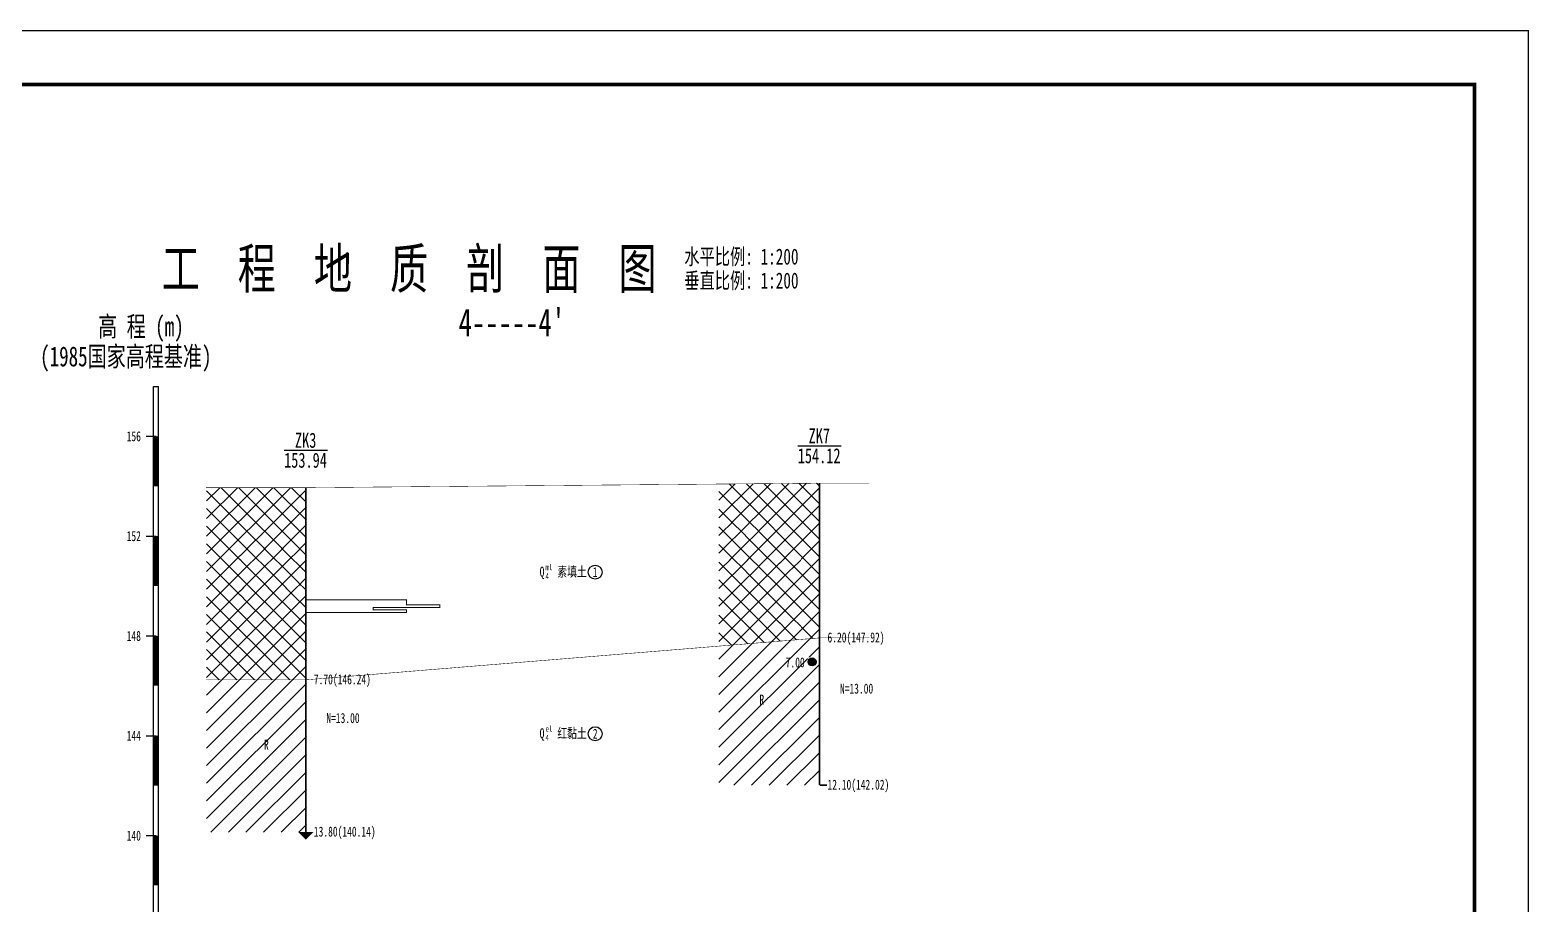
# Model space of a CAD drawing. Header units: millimetres. Extents: x 7577 to 20709, y -191 to 3630.
# Drawn here: x 9818.3 to 10118.7, y 616.1 to 791.2 of the extents above; entities that cross this region are included whole.
import ezdxf

# ---------------------------------------------------------------- set-up
doc = ezdxf.new("R2010")
doc.units = ezdxf.units.MM
for name, color, linetype in [('GiCAD_BiaoGuan', 7, 'Continuous'), ('GiCAD_DiMianXian', 7, 'Continuous'), ('GiCAD_DongTan', 7, 'Continuous'), ('GiCAD_Hatch', 7, 'Continuous'), ('Gicad_pou_texts', 7, 'Continuous'), ('GiCAD_PouMian', 7, 'Continuous'), ('GiCAD_PouXian', 7, 'Continuous'), ('GiCAD_QuYang', 7, 'Continuous'), ('GiCAD_ZuanKong', 7, 'Continuous')]:
    doc.layers.add(name, color=color, linetype=linetype)
doc.styles.add('两侧标尺', font='simfang.ttf', dxfattribs={"width": 0.7, "height": 2})
doc.styles.add('取样编号', font='simfang.ttf', dxfattribs={"width": 0.7, "height": 2})
doc.styles.add('叠加符号', font='simfang.ttf', dxfattribs={"width": 0.7, "height": 2})
doc.styles.add('土层名称', font='simfang.ttf', dxfattribs={"width": 0.7, "height": 2})
doc.styles.add('土层编号', font='simfang.ttf', dxfattribs={"width": 0.7, "height": 2})
doc.styles.add('孔口标注', font='simfang.ttf', dxfattribs={"width": 0.7, "height": 3})
doc.styles.add('层底深度', font='simfang.ttf', dxfattribs={"width": 0.7, "height": 2})
doc.styles.add('时代岩性', font='simfang.ttf', dxfattribs={"width": 0.7, "height": 2})
doc.styles.add('标贯动探', font='simfang.ttf', dxfattribs={"width": 0.7, "height": 2})
doc.styles.add('标题', font='simfang.ttf', dxfattribs={"width": 0.7, "height": 8})
doc.styles.add('高程系统', font='simfang.ttf', dxfattribs={"width": 0.7, "height": 4})
pattern_1 = [(45, (5707.5515, 1758.4948), (-1.767767, 1.767767), []), (135, (5707.5515, 1758.4948), (-1.767767, -1.767767), [])]
pattern_2 = [(45, (5707.5515, 1758.4948), (-1.767767, 1.767767), [])]

# ---------------------------------------------------------------- blocks, each defined once
blk = doc.blocks.new('WipeoutBlock')
blk.add_wipeout([(0, 0), (0, 1), (1, 1), (1, 0)]).dxf.layer = 'GiCAD_QuYang'
blk = doc.blocks.new('gkqy1')
blk.add_wipeout([(-0.9, -0.9), (0.9, -0.9), (0.9, 0.9), (-0.9, 0.9)]).dxf.layer = 'GiCAD_QuYang'
at = {"layer": 'GiCAD_QuYang'}
h = blk.add_hatch(color=1, dxfattribs=at)
edge = h.paths.add_edge_path()
edge.add_arc((0, 0), 0.8, 0, 360)
at = {"layer": 'GiCAD_QuYang', "color": 1}
blk.add_circle((0, 0), 0.8, dxfattribs=at)

msp = doc.modelspace()

# ---------------------------------------------------------------- linework, layer by layer
at = {"layer": 'GiCAD_DiMianXian', "color": 3, "const_width": 0.1}
msp.add_lwpolyline([(9853.62, 699.48), (9873.62, 699.48), (9976.54, 700.38), (9986.54, 700.38)], dxfattribs=at)
at = {"layer": 'Gicad_pou_texts', "color": 3}
for centre in [(9931.6, 682.55), (9931.6, 650.18)]:
    msp.add_ellipse(centre, major_axis=(0, 1.4), ratio=1, dxfattribs=at)
at = {"layer": 'GiCAD_PouMian', "color": 1}
for p, q in [((9843.12, 719.78), (9844.12, 719.78)), ((9841.62, 709.78), (9843.62, 709.78)), ((9841.62, 669.78), (9843.62, 669.78)), ((9841.62, 649.78), (9843.62, 649.78)), ((9841.62, 629.78), (9843.62, 629.78))]:
    msp.add_line(p, q, dxfattribs=at)
at = {"layer": 'GiCAD_PouMian'}
for points, const_width in [([(9664.97, 470.28), (10118.57, 470.28), (10118.57, 791.04), (9664.97, 791.04), (9664.97, 470.28)], 0.27), ([(9691.97, 481.08), (10107.77, 481.08), (10107.77, 780.24), (9691.97, 780.24), (9691.97, 481.08), (10107.77, 481.08)], 0.756)]:
    msp.add_lwpolyline(points, dxfattribs=dict(at, const_width=const_width))
at = {"layer": 'GiCAD_PouMian', "color": 1, "const_width": 1, "flags": 128}
for points in [[(9843.62, 709.78), (9843.62, 699.78)], [(9843.62, 649.78), (9843.62, 639.78)], [(9843.62, 629.78), (9843.62, 619.78)]]:
    msp.add_lwpolyline(points, dxfattribs=at)
at = {"layer": 'GiCAD_ZuanKong', "color": 1}
for p, q in [((9869.26, 706.98), (9877.98, 706.98)), ((9972.18, 707.88), (9980.89, 707.88))]:
    msp.add_line(p, q, dxfattribs=at)
at = {"layer": 'GiCAD_ZuanKong', "color": 3, "const_width": 0.3, "flags": 128}
msp.add_lwpolyline([(9976.54, 639.88), (9978.04, 639.88)], dxfattribs=at)
at = {"layer": 'GiCAD_ZuanKong', "color": 3}
msp.add_solid([(9872.12, 630.48), (9875.12, 630.48), (9873.62, 628.98)], dxfattribs=at)

# ---------------------------------------------------------------- texts
at = {"layer": 'GiCAD_BiaoGuan', "color": 7, "style": '标贯动探', "width": 0.7}
for p in [(9980.63, 658.23), (9877.72, 652.33)]:
    msp.add_text('N=13.00', height=2, dxfattribs=at).set_placement(p)
at = {"layer": 'GiCAD_Hatch', "color": 1, "style": '叠加符号', "width": 0.7}
msp.add_text('R', height=2, dxfattribs=at).set_placement((9865.22, 647.01))
at = {"layer": 'Gicad_pou_texts', "color": 3, "width": 0.7}
for s, height, style, p in [('1', 2, '土层编号', (9931.12, 681.55)), ('el', 1.2, '时代岩性', (9921.64, 650.58)), ('Q', 2, '时代岩性', (9920.47, 649.28)), ('4', 1.2, '时代岩性', (9921.64, 648.78)), ('红黏土', 2, '土层名称', (9924.01, 649.28)), ('2', 2, '土层编号', (9931.12, 649.18))]:
    msp.add_text(s, height=height, dxfattribs=dict(at, style=style)).set_placement(p)
at = {"layer": 'Gicad_pou_texts', "color": 4, "style": '层底深度', "width": 0.7}
for s, p in [('6.20(147.92)', (9978.14, 668.48)), ('12.10(142.02)', (9978.14, 638.98)), ('13.80(140.14)', (9875.22, 629.58))]:
    msp.add_text(s, height=2, dxfattribs=at).set_placement(p)
at = {"layer": 'GiCAD_PouMian', "color": 3, "style": '标题', "width": 0.7}
for s, height, p in [('工  程  地  质  剖  面  图', 8, (9844.71, 739.38)), ('水平比例: 1:200', 3.2, (9949.45, 744.18)), ('垂直比例: 1:200', 3.2, (9949.45, 739.38)), ("4-----4'", 5.6, (9904.23, 729.78))]:
    msp.add_text(s, height=height, dxfattribs=at).set_placement(p)
at = {"layer": 'GiCAD_PouMian', "color": 1, "width": 0.7}
for s, height, style, p in [('高 程 (m)', 4, '高程系统', (9831.99, 729.78)), ('(1985国家高程基准)', 4, '高程系统', (9820.37, 723.78)), ('156', 2, '两侧标尺', (9837.71, 708.78)), ('148', 2, '两侧标尺', (9837.71, 668.78)), ('144', 2, '两侧标尺', (9837.71, 648.78)), ('140', 2, '两侧标尺', (9837.71, 628.78))]:
    msp.add_text(s, height=height, dxfattribs=dict(at, style=style)).set_placement(p)
at = {"layer": 'GiCAD_ZuanKong', "color": 1, "style": '孔口标注', "width": 0.7}
for s, p in [('ZK3', (9871.44, 707.48)), ('ZK7', (9974.36, 708.38)), ('153.94', (9869.26, 703.48)), ('154.12', (9972.18, 704.38))]:
    msp.add_text(s, height=3, dxfattribs=at).set_placement(p)

# ---------------------------------------------------------------- next in the draw order: block references
at = {"layer": 'GiCAD_BiaoGuan', "xscale": 6.211891891892447, "yscale": 2.302702702702573}
for p in [(10018.25, 683.3), (9824.15, 677)]:
    msp.add_blockref('WipeoutBlock', p, dxfattribs=at)
at = {"layer": 'Gicad_pou_texts'}
for p, xscale, yscale in [((10038.68, 697.35), 3.200000019999061, 3.200000020000198), ((10054.57, 699), 12.02378378378416, 2.702702702702664), ((10015.75, 694.4), 12.02378378378416, 2.702702702702664), ((9999.87, 693.23), 3.200000019999061, 3.200000020000198), ((9844.59, 688.03), 3.200000019999061, 3.200000020000198), ((9961.05, 689.2), 3.200000019999061, 3.200000020000198), ((9976.93, 689), 12.02378378378416, 2.702702702702664), ((9821.65, 688.1), 12.02378378378416, 2.702702702702664), ((9883.41, 686.8), 3.200000019999061, 3.200000020000198), ((9922.23, 686.78), 3.200000019999061, 3.200000020000198), ((9938.12, 685.6), 12.02378378378416, 2.702702702702664), ((9860.47, 684.65), 12.02378378378416, 2.702702702702664), ((9899.29, 684.15), 12.02378378378416, 2.702702702702664), ((9961.05, 681.83), 3.200000019999061, 3.200000020000198), ((9883.41, 679.8), 3.200000019999061, 3.200000020000198), ((9922.23, 679.65), 3.200000019999061, 3.200000020000198), ((9999.87, 679.1), 3.200000019999061, 3.200000020000198), ((9844.59, 678.28), 3.200000019999061, 3.200000020000198), ((9860.47, 676.65), 12.02378378378416, 2.702702702702664), ((9976.93, 679), 12.02378378378416, 2.702702702702664), ((10038.68, 677.48), 3.200000019999061, 3.200000020000198), ((9899.29, 675.15), 12.02378378378416, 2.702702702702664), ((9938.12, 675.1), 12.02378378378416, 2.702702702702664), ((9821.65, 665.1), 12.02378378378416, 2.702702702702664), ((10054.57, 662.5), 12.02378378378416, 2.702702702702664), ((9951.79, 659.58), 1.368648648649651, 2.324324324324107), ((9961.05, 659.08), 3.200000019999061, 3.200000020000198), ((9835.33, 655.78), 1.368648648649651, 2.324324324324107), ((9844.59, 655.28), 3.200000019999061, 3.200000020000198), ((9874.14, 658.05), 1.368648648649651, 2.324324324324107), ((9883.41, 657.55), 3.200000019999061, 3.200000020000198), ((9912.96, 657.4), 1.368648648649651, 2.324324324324107), ((9922.23, 656.9), 3.200000019999061, 3.200000020000198), ((9990.6, 656.73), 1.368648648649651, 2.324324324324107), ((9999.87, 656.23), 3.200000019999061, 3.200000020000198), ((10015.75, 655.4), 12.02378378378416, 2.702702702702664), ((10029.42, 654.85), 1.368648648649651, 2.324324324324107), ((10038.68, 654.35), 3.200000019999061, 3.200000020000198), ((10054.57, 653), 12.02378378378416, 2.702702702702664), ((10015.75, 647.9), 12.02378378378416, 2.702702702702664), ((9976.93, 644), 12.99243243243309, 2.70270270270255), ((9821.65, 640.1), 12.99243243243309, 2.702702702702664), ((9860.47, 640.65), 12.99243243243309, 2.702702702702664), ((9899.29, 639.15), 12.99243243243309, 2.702702702702664), ((9938.12, 639.6), 12.99243243243309, 2.702702702702664)]:
    msp.add_blockref('WipeoutBlock', p, dxfattribs=dict(at, xscale=xscale, yscale=yscale))
at = {"layer": 'GiCAD_QuYang', "xscale": 4.27459459459551, "yscale": 2.302702702702573}
for p in [(9968.56, 683.15), (9968.56, 671.15)]:
    msp.add_blockref('WipeoutBlock', p, dxfattribs=at)

# ---------------------------------------------------------------- next in the draw order: hatches: boundary and pattern name
at = {"layer": 'GiCAD_Hatch'}
h = msp.add_hatch(dxfattribs=at)
h.set_pattern_fill('GKHNT', scale=0.5, style=0)
h.set_pattern_definition(pattern_2)
h.paths.add_polyline_path([(9853.72, 660.98), (9873.62, 660.98), (9873.72, 660.99), (9873.72, 630.48), (9873.62, 630.48), (9853.72, 630.48)])

# ---------------------------------------------------------------- next in the draw order: linework, layer by layer
at = {"layer": 'GiCAD_DongTan', "color": 3, "const_width": 0.2, "flags": 128}
msp.add_lwpolyline([(9873.77, 676.98), (9893.77, 676.98), (9893.77, 676.48), (9893.77, 676.48), (9893.77, 675.98), (9900.44, 675.98), (9900.44, 675.48), (9887.1, 675.48), (9887.1, 674.98), (9893.77, 674.98), (9893.77, 674.48), (9873.77, 674.48)], dxfattribs=at)
at = {"layer": 'GiCAD_ZuanKong', "color": 3, "const_width": 0.3, "flags": 128}
msp.add_lwpolyline([(9976.54, 700.38), (9976.54, 639.88)], dxfattribs=at)

# ---------------------------------------------------------------- next in the draw order: block references
at = {"layer": 'Gicad_pou_texts'}
for p, xscale, yscale in [((10032.49, 697.49), 6.211891891892447, 3.113513513513408), ((9993.67, 693.37), 6.211891891892447, 3.113513513513408), ((9838.39, 688.17), 6.211891891892447, 3.113513513513408), ((9954.85, 689.34), 6.211891891892447, 3.113513513513408), ((9877.21, 686.94), 6.211891891892447, 3.113513513513408), ((9916.03, 686.92), 6.211891891892447, 3.113513513513408), ((9952.92, 681.98), 8.149189189190292, 3.059459459459231), ((9875.27, 679.96), 8.149189189190292, 3.059459459459231), ((9914.1, 679.81), 8.149189189190292, 3.059459459459231), ((9991.73, 679.26), 8.149189189190292, 3.059459459459231), ((9836.46, 678.43), 8.149189189190292, 3.059459459459231), ((10030.55, 677.63), 8.149189189190292, 3.059459459459231), ((9877.21, 657.69), 6.211891891892447, 3.113513513513408), ((9954.85, 659.22), 6.211891891892447, 3.113513513513408), ((9838.39, 655.42), 6.211891891892447, 3.113513513513408), ((9916.03, 657.04), 6.211891891892447, 3.113513513513408), ((9993.67, 656.37), 6.211891891892447, 3.113513513513408), ((10032.49, 654.49), 6.211891891892447, 3.113513513513408)]:
    msp.add_blockref('WipeoutBlock', p, dxfattribs=dict(at, xscale=xscale, yscale=yscale))

# ---------------------------------------------------------------- next in the draw order: texts
at = {"layer": 'GiCAD_Hatch', "color": 1, "style": '叠加符号', "width": 0.7}
msp.add_text('R', height=2, dxfattribs=at).set_placement((9964.49, 656.02))
at = {"layer": 'Gicad_pou_texts', "color": 3, "style": '土层名称', "width": 0.7}
msp.add_text('素填土', height=2, dxfattribs=at).set_placement((9924.01, 681.65))

# ---------------------------------------------------------------- next in the draw order: hatches: boundary and pattern name
at = {"layer": 'GiCAD_Hatch'}
h = msp.add_hatch(dxfattribs=at)
h.set_pattern_fill('GKSTT', scale=0.5, style=0)
h.set_pattern_definition(pattern_1)
h.paths.add_polyline_path([(9956.39, 700.2), (9976.39, 700.38), (9976.39, 669.37), (9956.39, 667.73)])
h = msp.add_hatch(dxfattribs=at)
h.set_pattern_fill('GKHNT', scale=0.5, style=0)
h.set_pattern_definition(pattern_2)
h.paths.add_polyline_path([(9956.39, 667.73), (9976.39, 669.37), (9976.39, 639.88), (9956.39, 639.87)])

# ---------------------------------------------------------------- next in the draw order: linework, layer by layer
at = {"layer": 'GiCAD_PouMian', "color": 1}
for p, q in [((9843.12, 610.48), (9843.12, 719.78)), ((9844.12, 610.48), (9844.12, 719.78)), ((9841.62, 689.78), (9843.62, 689.78))]:
    msp.add_line(p, q, dxfattribs=at)
at = {"layer": 'GiCAD_PouMian', "color": 1, "const_width": 1, "flags": 128}
for points in [[(9843.62, 689.78), (9843.62, 679.78)], [(9843.62, 669.78), (9843.62, 659.78)]]:
    msp.add_lwpolyline(points, dxfattribs=at)
at = {"layer": 'GiCAD_PouXian', "color": 1, "flags": 128}
msp.add_lwpolyline([(9853.62, 660.98, 0.1, 0.1, 0), (9873.62, 660.98, 0.1, 0.1, 0), (9976.53, 669.38, 0.1, 0.1, 0), (9986.53, 669.38, 0.1, 0.1, 0)], format="xyseb", dxfattribs=at)

# ---------------------------------------------------------------- next in the draw order: block references
at = {"layer": 'Gicad_pou_texts', "xscale": 2.731027073216137, "yscale": 3.315675672324642}
for p in [(10028.95, 697.35), (9990.13, 693.23), (9834.86, 688.03), (9951.32, 689.2), (9873.67, 686.8), (9912.5, 686.78), (9949.38, 681.83), (9871.74, 679.8), (9910.56, 679.65), (9988.2, 679.1), (9832.92, 678.28), (10027.01, 677.48)]:
    msp.add_blockref('WipeoutBlock', p, dxfattribs=at)

# ---------------------------------------------------------------- next in the draw order: texts
at = {"layer": 'Gicad_pou_texts', "color": 3, "style": '时代岩性', "width": 0.7}
for s, height, p in [('Q', 2, (9920.47, 681.65)), ('4', 1.2, (9921.64, 681.15)), ('ml', 1.2, (9921.64, 682.95))]:
    msp.add_text(s, height=height, dxfattribs=at).set_placement(p)
at = {"layer": 'Gicad_pou_texts', "color": 4, "style": '层底深度', "width": 0.7}
msp.add_text('7.70(146.24)', height=2, dxfattribs=at).set_placement((9875.22, 660.08))

# ---------------------------------------------------------------- next in the draw order: hatches: boundary and pattern name
at = {"layer": 'GiCAD_Hatch'}
h = msp.add_hatch(dxfattribs=at)
h.set_pattern_fill('GKSTT', scale=0.5, style=0)
h.set_pattern_definition(pattern_1)
h.paths.add_polyline_path([(9853.72, 699.48), (9873.62, 699.48), (9873.72, 699.48), (9873.72, 660.99), (9873.62, 660.98), (9853.72, 660.98)])

# ---------------------------------------------------------------- next in the draw order: linework, layer by layer
at = {"layer": 'GiCAD_ZuanKong', "color": 3, "const_width": 0.3, "flags": 128}
msp.add_lwpolyline([(9873.62, 699.48), (9873.62, 630.48)], dxfattribs=at)

# ---------------------------------------------------------------- next in the draw order: block references
at = {"layer": 'GiCAD_QuYang'}
msp.add_blockref('gkqy1', (9975.04, 664.58), dxfattribs=at)

# ---------------------------------------------------------------- next in the draw order: texts
at = {"layer": 'GiCAD_PouMian', "color": 1, "style": '两侧标尺', "width": 0.7}
msp.add_text('152', height=2, dxfattribs=at).set_placement((9837.71, 688.78))

# ---------------------------------------------------------------- next in the draw order: texts
at = {"layer": 'GiCAD_QuYang', "color": 1, "style": '取样编号', "width": 0.7}
msp.add_text('7.00', height=2, dxfattribs=at).set_placement((9969.76, 663.48))

doc.saveas('drawing.dxf')
